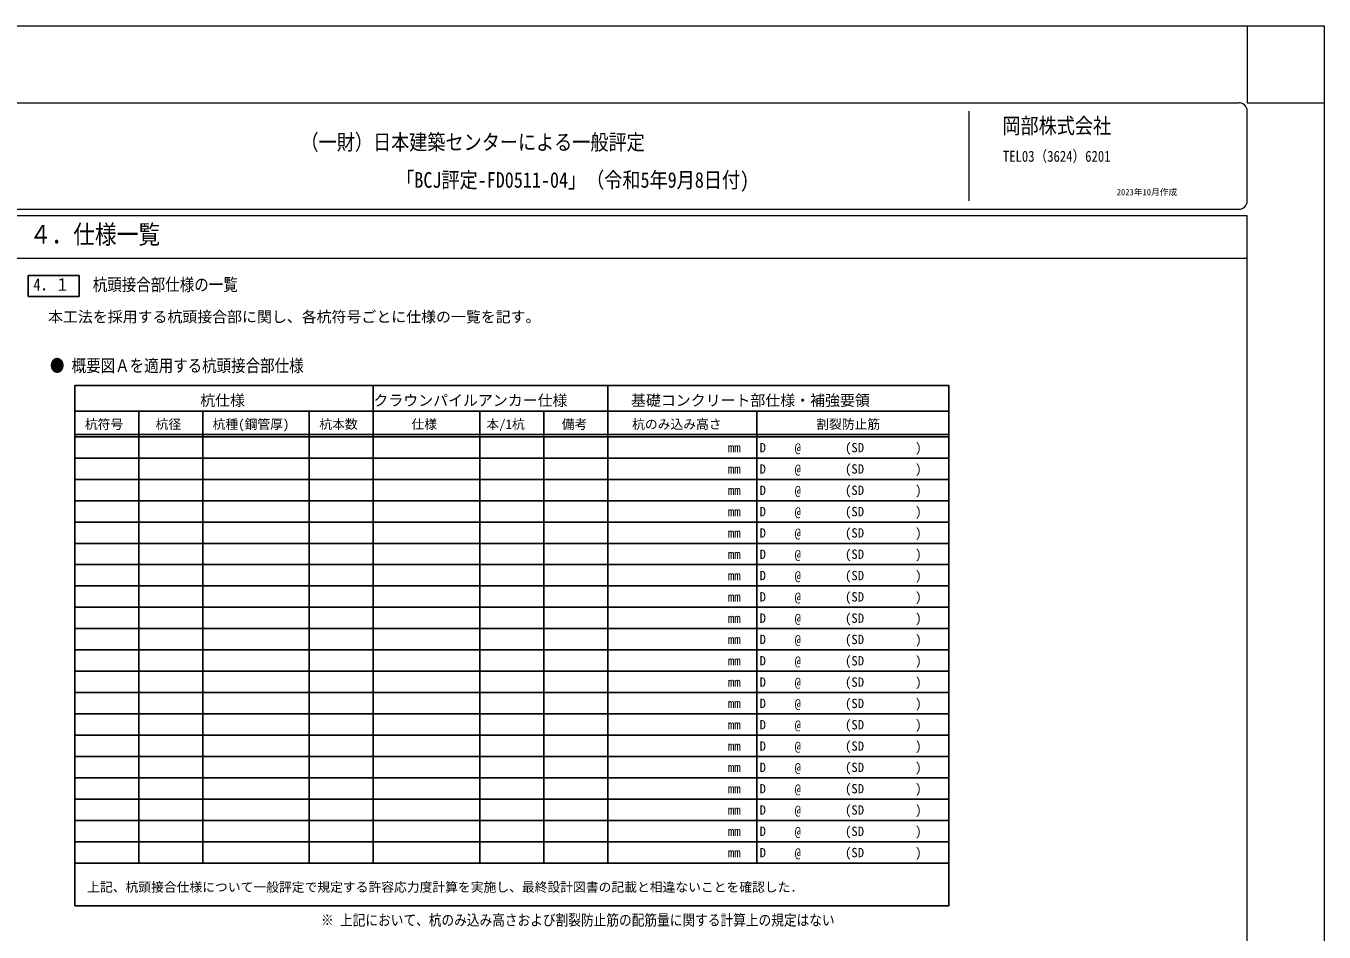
# Model space of a CAD drawing. Units: millimetres, scale not verified. Extents: x -56808 to 29700, y -21000 to 21000.
# Drawn here: x -749 to 29700, y -255 to 21000 of the extents above; entities that cross this region are included whole.
import ezdxf
from ezdxf.enums import TextEntityAlignment as Align

# ---------------------------------------------------------------- set-up
doc = ezdxf.new("R2010")
doc.units = ezdxf.units.MM
doc.header["$LTSCALE"] = 70
for name, color, linetype in [('0-1_01_TITLE', 7, 'Continuous'), ('0-4_02_TEXT', 7, 'Continuous'), ('0-7_06_HYOU', 7, 'Continuous'), ('0-A_09_KAKOMI', 7, 'Continuous')]:
    doc.layers.add(name, color=color, linetype=linetype)
for name, color, linetype, lineweight in [('0-3_DEFPOINTS', 7, 'Continuous', 18), ('0-6_03_ZU', 2, 'Continuous', 18), ('0-8_00_WAKU', 9, 'Continuous', 18)]:
    doc.layers.add(name, color=color, linetype=linetype, lineweight=lineweight)
doc.styles.add('ＭＳ ゴシック', font='')
doc.styles.get('ＭＳ ゴシック').set_extended_font_data('MS Gothic')

# ---------------------------------------------------------------- blocks, each defined once
blk = doc.blocks.new('U66')
at = {"layer": '0-4_02_TEXT', "style": 'ＭＳ ゴシック'}
blk.add_text('本工法を採用する杭頭接合部に関し、各杭符号ごとに仕様の一覧を記す。', height=256.6, dxfattribs=at).set_placement((29468.77, 34971.67), align=Align.BOTTOM_LEFT)
blk = doc.blocks.new('U67')
at = {"layer": '0-4_02_TEXT', "style": 'ＭＳ ゴシック', "width": 0.85}
blk.add_text('※ 上記において、杭のみ込み高さおよび割裂防止筋の配筋量に関する計算上の規定はない', height=256.6, dxfattribs=at).set_placement((35871.25, 20820.77), align=Align.BOTTOM_LEFT)

msp = doc.modelspace()

# ---------------------------------------------------------------- linework, layer by layer
at = {"layer": '0-3_DEFPOINTS'}
for p, q in [((-29700, 21000), (29700, 21000)), ((27900, 21000), (27900, 19200)), ((29700, 21000), (29700, -21000)), ((27900, 19200), (29700, 19200))]:
    msp.add_line(p, q, dxfattribs=at)
at = {"layer": '0-7_06_HYOU'}
for p, q in [((396.83, 11363.29), (396.83, 12563.29)), ((396.83, 12563.29), (12896.83, 12563.29)), ((7396.83, 11363.29), (7396.83, 12563.29)), ((12896.83, 11363.29), (12896.83, 12563.29)), ((12896.83, 12563.29), (20896.83, 12563.29)), ((20896.83, 11363.29), (20896.83, 12563.29)), ((396.83, 11963.29), (12896.83, 11963.29)), ((1896.83, 11363.29), (1896.83, 11963.29)), ((3396.83, 11363.29), (3396.83, 11963.29)), ((5896.83, 11363.29), (5896.83, 11963.29)), ((9896.83, 11363.29), (9896.83, 11963.29)), ((11396.83, 11363.29), (11396.83, 11963.29)), ((12896.83, 11963.29), (20896.83, 11963.29)), ((16396.83, 11363.29), (16396.83, 11963.29)), ((396.83, 11413.29), (12896.83, 11413.29)), ((396.83, 11363.29), (12896.83, 11363.29)), ((396.83, 11363.29), (396.83, 10363.29)), ((1896.83, 11363.29), (1896.83, 10363.29)), ((3396.83, 11363.29), (3396.83, 10363.29)), ((5896.83, 11363.29), (5896.83, 10363.29)), ((7396.83, 11363.29), (7396.83, 10363.29)), ((9896.83, 11363.29), (9896.83, 10363.29)), ((11396.83, 11363.29), (11396.83, 10363.29)), ((12896.83, 11413.29), (20896.83, 11413.29)), ((12896.83, 11363.29), (20896.83, 11363.29)), ((12896.83, 11363.29), (12896.83, 10363.29)), ((16396.83, 11363.29), (16396.83, 10363.29)), ((20896.83, 11363.29), (20896.83, 10363.29)), ((12896.83, 10863.29), (396.83, 10863.29)), ((12896.83, 10863.29), (20896.83, 10863.29)), ((12896.83, 10363.29), (396.83, 10363.29)), ((396.83, 10363.29), (396.83, 9363.29)), ((1896.83, 10363.29), (1896.83, 9363.29)), ((3396.83, 10363.29), (3396.83, 9363.29)), ((5896.83, 10363.29), (5896.83, 9363.29)), ((7396.83, 10363.29), (7396.83, 9363.29)), ((9896.83, 10363.29), (9896.83, 9363.29)), ((11396.83, 10363.29), (11396.83, 9363.29)), ((12896.83, 10363.29), (20896.83, 10363.29)), ((12896.83, 10363.29), (12896.83, 9363.29)), ((16396.83, 10363.29), (16396.83, 9363.29)), ((20896.83, 10363.29), (20896.83, 9363.29)), ((12896.83, 9863.29), (396.83, 9863.29)), ((12896.83, 9863.29), (20896.83, 9863.29)), ((12896.83, 9363.29), (396.83, 9363.29)), ((396.83, 9363.29), (396.83, 8363.29)), ((1896.83, 9363.29), (1896.83, 8363.29)), ((3396.83, 9363.29), (3396.83, 8363.29)), ((5896.83, 9363.29), (5896.83, 8363.29)), ((7396.83, 9363.29), (7396.83, 8363.29)), ((9896.83, 9363.29), (9896.83, 8363.29)), ((11396.83, 9363.29), (11396.83, 8363.29)), ((12896.83, 9363.29), (20896.83, 9363.29)), ((12896.83, 9363.29), (12896.83, 8363.29)), ((16396.83, 9363.29), (16396.83, 8363.29)), ((20896.83, 9363.29), (20896.83, 8363.29)), ((12896.83, 8863.29), (396.83, 8863.29)), ((12896.83, 8863.29), (20896.83, 8863.29)), ((12896.83, 8363.29), (396.83, 8363.29)), ((396.83, 8363.29), (396.83, 7363.29)), ((1896.83, 8363.29), (1896.83, 7363.29)), ((3396.83, 8363.29), (3396.83, 7363.29)), ((5896.83, 8363.29), (5896.83, 7363.29)), ((7396.83, 8363.29), (7396.83, 7363.29)), ((9896.83, 8363.29), (9896.83, 7363.29)), ((11396.83, 8363.29), (11396.83, 7363.29)), ((12896.83, 8363.29), (20896.83, 8363.29)), ((12896.83, 8363.29), (12896.83, 7363.29)), ((16396.83, 8363.29), (16396.83, 7363.29)), ((20896.83, 8363.29), (20896.83, 7363.29)), ((12896.83, 7863.29), (396.83, 7863.29)), ((12896.83, 7863.29), (20896.83, 7863.29)), ((12896.83, 7363.29), (396.83, 7363.29)), ((396.83, 7363.29), (396.83, 6363.29)), ((1896.83, 7363.29), (1896.83, 6363.29)), ((3396.83, 7363.29), (3396.83, 6363.29)), ((5896.83, 7363.29), (5896.83, 6363.29)), ((7396.83, 7363.29), (7396.83, 6363.29)), ((9896.83, 7363.29), (9896.83, 6363.29)), ((11396.83, 7363.29), (11396.83, 6363.29)), ((12896.83, 7363.29), (20896.83, 7363.29)), ((12896.83, 7363.29), (12896.83, 6363.29)), ((16396.83, 7363.29), (16396.83, 6363.29)), ((20896.83, 7363.29), (20896.83, 6363.29)), ((12896.83, 6863.29), (396.83, 6863.29)), ((12896.83, 6863.29), (20896.83, 6863.29)), ((12896.83, 6363.29), (396.83, 6363.29)), ((396.83, 6363.29), (396.83, 5363.29)), ((1896.83, 6363.29), (1896.83, 5363.29)), ((3396.83, 6363.29), (3396.83, 5363.29)), ((5896.83, 6363.29), (5896.83, 5363.29)), ((7396.83, 6363.29), (7396.83, 5363.29)), ((9896.83, 6363.29), (9896.83, 5363.29)), ((11396.83, 6363.29), (11396.83, 5363.29)), ((12896.83, 6363.29), (20896.83, 6363.29)), ((12896.83, 6363.29), (12896.83, 5363.29)), ((16396.83, 6363.29), (16396.83, 5363.29)), ((20896.83, 6363.29), (20896.83, 5363.29)), ((12896.83, 5863.29), (396.83, 5863.29)), ((12896.83, 5863.29), (20896.83, 5863.29)), ((12896.83, 5363.29), (396.83, 5363.29)), ((396.83, 5363.29), (396.83, 4363.29)), ((1896.83, 5363.29), (1896.83, 4363.29)), ((3396.83, 5363.29), (3396.83, 4363.29)), ((5896.83, 5363.29), (5896.83, 4363.29)), ((7396.83, 5363.29), (7396.83, 4363.29)), ((9896.83, 5363.29), (9896.83, 4363.29)), ((11396.83, 5363.29), (11396.83, 4363.29)), ((12896.83, 5363.29), (20896.83, 5363.29)), ((12896.83, 5363.29), (12896.83, 4363.29)), ((16396.83, 5363.29), (16396.83, 4363.29)), ((20896.83, 5363.29), (20896.83, 4363.29)), ((12896.83, 4863.29), (396.83, 4863.29)), ((12896.83, 4863.29), (20896.83, 4863.29)), ((12896.83, 4363.29), (396.83, 4363.29)), ((396.83, 4363.29), (396.83, 3363.29)), ((1896.83, 4363.29), (1896.83, 3363.29)), ((3396.83, 4363.29), (3396.83, 3363.29)), ((5896.83, 4363.29), (5896.83, 3363.29)), ((7396.83, 4363.29), (7396.83, 3363.29)), ((9896.83, 4363.29), (9896.83, 3363.29)), ((11396.83, 4363.29), (11396.83, 3363.29)), ((12896.83, 4363.29), (20896.83, 4363.29)), ((12896.83, 4363.29), (12896.83, 3363.29)), ((16396.83, 4363.29), (16396.83, 3363.29)), ((20896.83, 4363.29), (20896.83, 3363.29)), ((12896.83, 3863.29), (396.83, 3863.29)), ((12896.83, 3863.29), (20896.83, 3863.29)), ((12896.83, 3363.29), (396.83, 3363.29)), ((396.83, 3363.29), (396.83, 2363.29)), ((1896.83, 3363.29), (1896.83, 2363.29)), ((3396.83, 3363.29), (3396.83, 2363.29)), ((5896.83, 3363.29), (5896.83, 2363.29)), ((7396.83, 3363.29), (7396.83, 2363.29)), ((9896.83, 3363.29), (9896.83, 2363.29)), ((11396.83, 3363.29), (11396.83, 2363.29)), ((12896.83, 3363.29), (20896.83, 3363.29)), ((12896.83, 3363.29), (12896.83, 2363.29)), ((16396.83, 3363.29), (16396.83, 2363.29)), ((20896.83, 3363.29), (20896.83, 2363.29)), ((12896.83, 2863.29), (396.83, 2863.29)), ((12896.83, 2863.29), (20896.83, 2863.29)), ((12896.83, 2363.29), (396.83, 2363.29)), ((396.83, 2363.29), (396.83, 1363.29)), ((1896.83, 2363.29), (1896.83, 1363.29)), ((3396.83, 2363.29), (3396.83, 1363.29)), ((5896.83, 2363.29), (5896.83, 1363.29)), ((7396.83, 2363.29), (7396.83, 1363.29)), ((9896.83, 2363.29), (9896.83, 1363.29)), ((11396.83, 2363.29), (11396.83, 1363.29)), ((12896.83, 2363.29), (20896.83, 2363.29)), ((12896.83, 2363.29), (12896.83, 1363.29)), ((16396.83, 2363.29), (16396.83, 1363.29)), ((20896.83, 2363.29), (20896.83, 1363.29)), ((12896.83, 1863.29), (396.83, 1863.29)), ((12896.83, 1863.29), (20896.83, 1863.29)), ((12896.83, 1363.29), (396.83, 1363.29)), ((396.83, 1363.29), (396.83, 363.29)), ((12896.83, 1363.29), (20896.83, 1363.29)), ((20896.83, 1363.29), (20896.83, 363.29)), ((20896.83, 363.29), (396.83, 363.29))]:
    msp.add_line(p, q, dxfattribs=at)
at = {"layer": '0-8_00_WAKU'}
for p, q in [((-27700, 19200), (27700, 19200)), ((21379.28, 16900), (21379.28, 19000)), ((27900, 16900), (27900, 19000)), ((-27900, 16550), (27900, 16550)), ((-27700, 16700), (27700, 16700)), ((27900, -16700), (27900, 16550)), ((-27900, 15550), (27900, 15550))]:
    msp.add_line(p, q, dxfattribs=at)
for centre, start, end in [((27700, 19000), 0, 90), ((27700, 16900), 270, 0)]:
    msp.add_arc(centre, 200, start, end, dxfattribs=at)
at = {"layer": '0-A_09_KAKOMI'}
for p, q in [((500, 15150), (-700, 15150)), ((-700, 14650), (-700, 15150)), ((500, 14650), (500, 15150)), ((500, 14650), (-700, 14650))]:
    msp.add_line(p, q, dxfattribs=at)

# ---------------------------------------------------------------- block references
at = {"layer": '0-6_03_ZU'}
for name in ['U66', 'U67']:
    msp.add_blockref(name, (-29700, -21000), dxfattribs=at)

# ---------------------------------------------------------------- texts
at = {"layer": '0-1_01_TITLE', "style": 'ＭＳ ゴシック', "width": 0.85}
for s, height, p in [('岡部株式会社', 366.6, (22154.73, 18365.56)), ('（一財）日本建築センターによる一般評定', 366.6, (5691.01, 17981.2)), ('TEL03（3624）6201', 256.6, (22167.23, 17738.06)), ('「BCJ評定-FD0511-04」（令和5年9月8日付)', 366.6, (7935.44, 17094.39)), ('４．仕様一覧', 439.9, (-662.59, 15758.12))]:
    msp.add_text(s, height=height, dxfattribs=at).set_placement(p, align=Align.BOTTOM_LEFT)
at = {"layer": '0-1_01_TITLE', "style": 'ＭＳ ゴシック'}
msp.add_text('2023年10月作成', height=146.6, dxfattribs=at).set_placement((24838, 16984.88), align=Align.BOTTOM_LEFT)
at = {"layer": '0-4_02_TEXT', "style": 'ＭＳ ゴシック', "width": 0.85}
for s, p in [('4．１', (-575.15, 14698.67)), ('杭頭接合部仕様の一覧', (817.29, 14698.67)), ('● 概要図Ａを適用する杭頭接合部仕様', (-186.65, 12797.93))]:
    msp.add_text(s, height=293.3, dxfattribs=at).set_placement(p, align=Align.BOTTOM_LEFT)
at = {"layer": '0-4_02_TEXT', "style": 'ＭＳ ゴシック'}
for s, height, p in [('杭仕様', 256.6, (3337.7, 12011.54)), ('クラウンパイルアンカー仕様', 256.6, (7402.22, 12011.54)), ('基礎コンクリート部仕様・補強要領', 256.6, (13444.38, 12011.54)), ('杭符号', 219.9, (632.37, 11482.42)), ('杭径', 219.9, (2292.64, 11482.42)), ('杭種(鋼管厚)', 219.9, (3629.75, 11482.42)), ('杭本数', 219.9, (6132.37, 11482.42)), ('仕様', 219.9, (8292.64, 11482.42)), ('本/1杭', 219.9, (10051.14, 11482.42)), ('備考', 219.9, (11818.69, 11482.42)), ('杭のみ込み高さ', 219.9, (13468.92, 11482.42)), ('割裂防止筋', 219.9, (17788.24, 11482.42)), ('mm', 219.9, (15716.52, 10932.42)), ('D', 219.9, (16459.44, 10932.42)), ('@', 219.9, (17280.98, 10932.42)), ('(SD\u3000\u3000\u3000\u3000)', 219.9, (18462.3, 10932.42)), ('mm', 219.9, (15716.52, 10432.42)), ('D', 219.9, (16459.44, 10432.42)), ('@', 219.9, (17280.98, 10432.42)), ('(SD\u3000\u3000\u3000\u3000)', 219.9, (18462.3, 10432.42)), ('mm', 219.9, (15716.52, 9932.42)), ('D', 219.9, (16459.44, 9932.42)), ('@', 219.9, (17280.98, 9932.42)), ('(SD\u3000\u3000\u3000\u3000)', 219.9, (18462.3, 9932.42)), ('mm', 219.9, (15716.52, 9432.42)), ('D', 219.9, (16459.44, 9432.42)), ('@', 219.9, (17280.98, 9432.42)), ('(SD\u3000\u3000\u3000\u3000)', 219.9, (18462.3, 9432.42)), ('mm', 219.9, (15716.52, 8932.42)), ('D', 219.9, (16459.44, 8932.42)), ('@', 219.9, (17280.98, 8932.42)), ('(SD\u3000\u3000\u3000\u3000)', 219.9, (18462.3, 8932.42)), ('mm', 219.9, (15716.52, 8432.42)), ('D', 219.9, (16459.44, 8432.42)), ('@', 219.9, (17280.98, 8432.42)), ('(SD\u3000\u3000\u3000\u3000)', 219.9, (18462.3, 8432.42)), ('(SD\u3000\u3000\u3000\u3000)', 219.9, (18462.3, 7932.42)), ('mm', 219.9, (15716.52, 7932.42)), ('D', 219.9, (16459.44, 7932.42)), ('@', 219.9, (17280.98, 7932.42)), ('mm', 219.9, (15716.52, 7432.42)), ('D', 219.9, (16459.44, 7432.42)), ('@', 219.9, (17280.98, 7432.42)), ('(SD\u3000\u3000\u3000\u3000)', 219.9, (18462.3, 7432.42)), ('mm', 219.9, (15716.52, 6932.42)), ('D', 219.9, (16459.44, 6932.42)), ('@', 219.9, (17280.98, 6932.42)), ('(SD\u3000\u3000\u3000\u3000)', 219.9, (18462.3, 6932.42)), ('D', 219.9, (16459.44, 6432.42)), ('@', 219.9, (17280.98, 6432.42)), ('(SD\u3000\u3000\u3000\u3000)', 219.9, (18462.3, 6432.42)), ('mm', 219.9, (15716.52, 6432.42)), ('mm', 219.9, (15716.52, 5932.42)), ('D', 219.9, (16459.44, 5932.42)), ('@', 219.9, (17280.98, 5932.42)), ('(SD\u3000\u3000\u3000\u3000)', 219.9, (18462.3, 5932.42)), ('mm', 219.9, (15716.52, 5432.42)), ('D', 219.9, (16459.44, 5432.42)), ('@', 219.9, (17280.98, 5432.42)), ('(SD\u3000\u3000\u3000\u3000)', 219.9, (18462.3, 5432.42)), ('D', 219.9, (16459.44, 4932.42)), ('@', 219.9, (17280.98, 4932.42)), ('(SD\u3000\u3000\u3000\u3000)', 219.9, (18462.3, 4932.42)), ('mm', 219.9, (15716.52, 4932.42)), ('mm', 219.9, (15716.52, 4432.42)), ('D', 219.9, (16459.44, 4432.42)), ('@', 219.9, (17280.98, 4432.42)), ('(SD\u3000\u3000\u3000\u3000)', 219.9, (18462.3, 4432.42)), ('mm', 219.9, (15716.52, 3932.42)), ('D', 219.9, (16459.44, 3932.42)), ('@', 219.9, (17280.98, 3932.42)), ('(SD\u3000\u3000\u3000\u3000)', 219.9, (18462.3, 3932.42)), ('mm', 219.9, (15716.52, 3432.42)), ('D', 219.9, (16459.44, 3432.42)), ('@', 219.9, (17280.98, 3432.42)), ('(SD\u3000\u3000\u3000\u3000)', 219.9, (18462.3, 3432.42)), ('mm', 219.9, (15716.52, 2932.42)), ('D', 219.9, (16459.44, 2932.42)), ('@', 219.9, (17280.98, 2932.42)), ('(SD\u3000\u3000\u3000\u3000)', 219.9, (18462.3, 2932.42)), ('(SD\u3000\u3000\u3000\u3000)', 219.9, (18462.3, 2432.42)), ('mm', 219.9, (15716.52, 2432.42)), ('D', 219.9, (16459.44, 2432.42)), ('@', 219.9, (17280.98, 2432.42)), ('mm', 219.9, (15716.52, 1932.42)), ('D', 219.9, (16459.44, 1932.42)), ('@', 219.9, (17280.98, 1932.42)), ('(SD\u3000\u3000\u3000\u3000)', 219.9, (18462.3, 1932.42)), ('mm', 219.9, (15716.52, 1432.42)), ('D', 219.9, (16459.44, 1432.42)), ('@', 219.9, (17280.98, 1432.42)), ('(SD\u3000\u3000\u3000\u3000)', 219.9, (18462.3, 1432.42)), ('上記、杭頭接合仕様について一般評定で規定する許容応力度計算を実施し、最終設計図書の記載と相違ないことを確認した．', 219.9, (686.17, 623.79))]:
    msp.add_text(s, height=height, dxfattribs=at).set_placement(p, align=Align.BOTTOM_LEFT)

doc.saveas('drawing.dxf')
